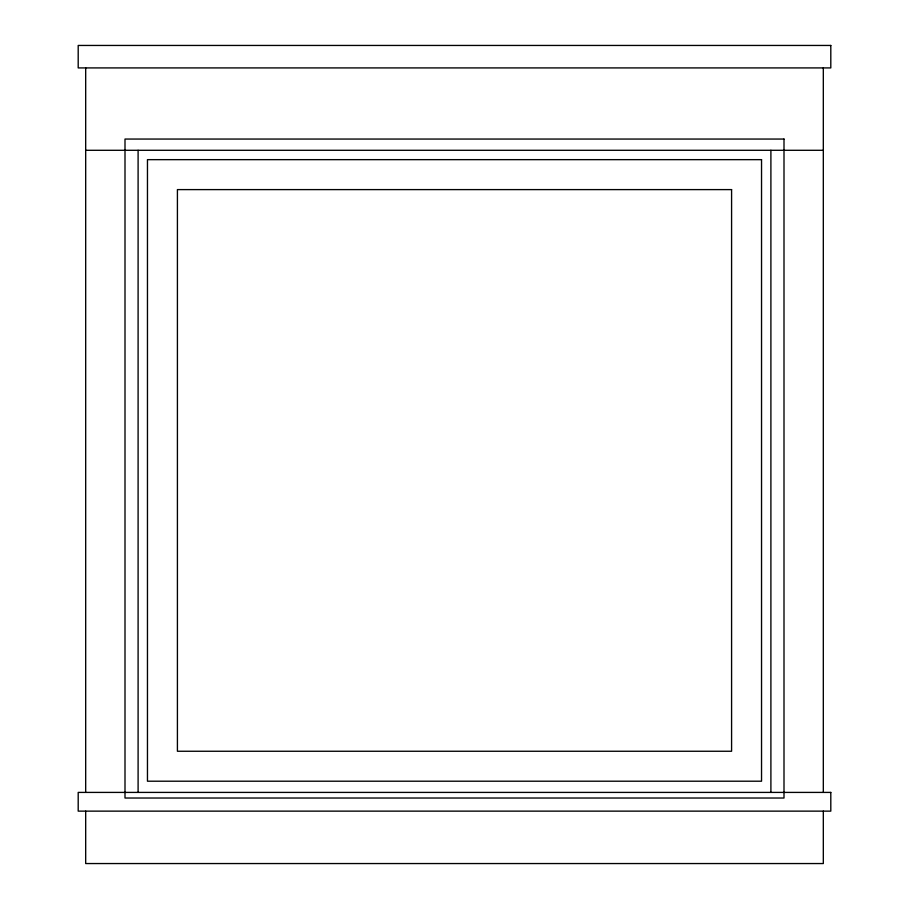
<?xml version="1.0" encoding="UTF-8"?>
<svg xmlns="http://www.w3.org/2000/svg" width="909" height="909" viewBox="0 0 909 909"><rect width="100%" height="100%" fill="white"/><g stroke="black" fill="none" stroke-linecap="round" stroke-linejoin="round"><path stroke-width="1.36" d="M85.685 150.292L823.315 150.292M823.315 67.914L823.315 792.409M823.315 811.135L823.315 863.55L85.685 863.55L85.685 811.135M770.9 150.292L770.9 792.409M138.1 150.292L138.1 792.409M85.685 67.914L85.685 792.409M830.803 45.45L78.197 45.45L78.197 67.914L830.803 67.914L830.803 45.45M784.001 139.054L124.999 139.054L124.999 798.022L784.001 798.022L784.001 139.054M761.537 159.654L147.463 159.654L147.463 781.206L761.537 781.206L761.537 159.654M731.586 189.606L177.414 189.606L177.414 751.254L731.586 751.254L731.586 189.606M830.803 792.409L78.197 792.409L78.197 811.135L830.803 811.135L830.803 792.409"/></g></svg>
